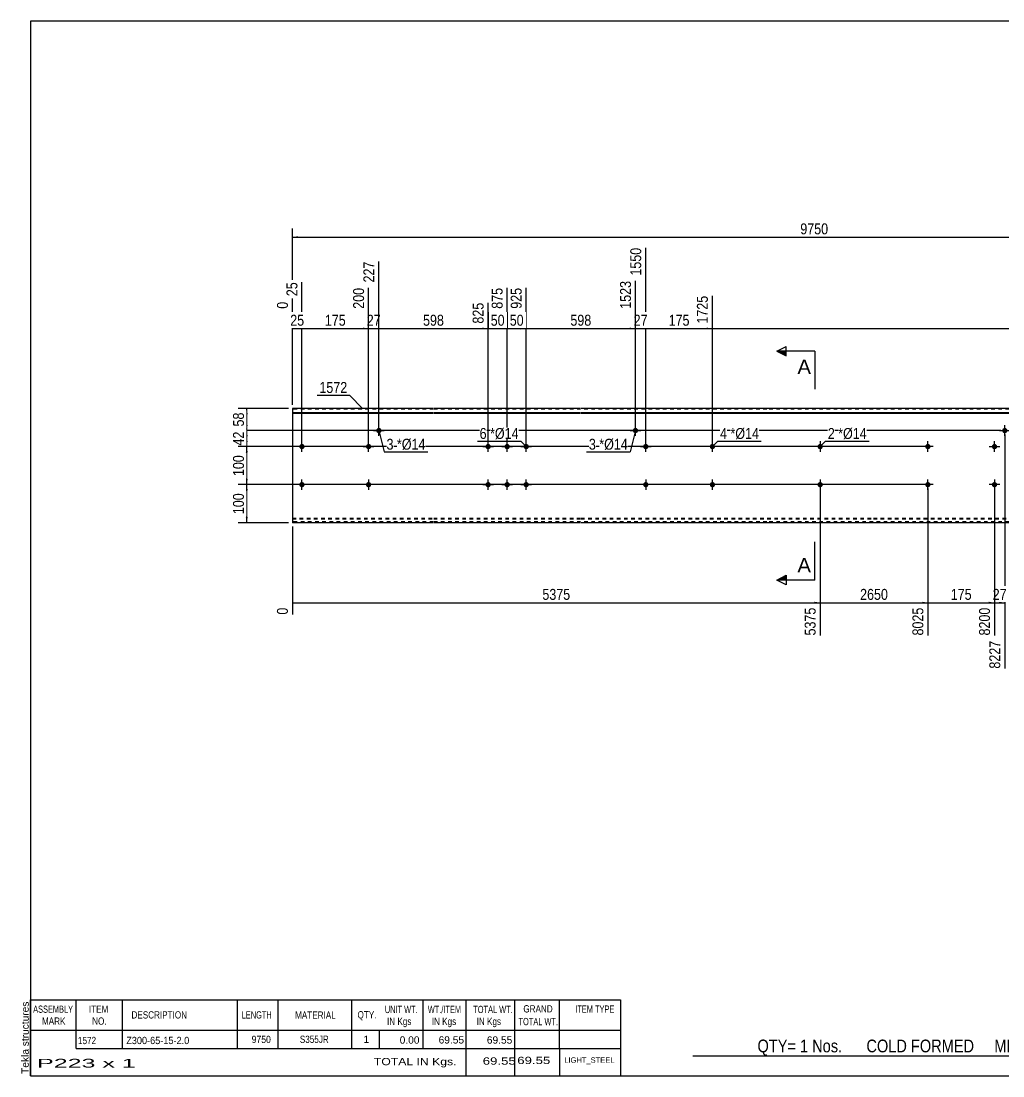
# Model space of a CAD drawing. Header units: millimetres. Extents: x -71 to 331, y -160 to 117.
# Drawn here: x -71.3 to 186.6, y -160.3 to 116.8 of the extents above; entities that cross this region are included whole.
import ezdxf

# ---------------------------------------------------------------- set-up
doc = ezdxf.new("R2010")
doc.units = ezdxf.units.MM
doc.linetypes.add('DXK_LINE_DOT1', pattern=[1.8814, 0.9407, -0.9407])
doc.styles.add('Arial', font='ARIAL.TTF', dxfattribs={"height": 0.2})
doc.styles.add('Arial Narrow', font='ARIALN.TTF', dxfattribs={"height": 0.2})

# ---------------------------------------------------------------- blocks, each defined once
blk = doc.blocks.new('Unknown-629084921-1988')
at = {"color": 5, "linetype": 'Continuous'}
for p, q in [((331.25, 116.75), (-68.75, 116.75)), ((-68.75, 116.75), (-68.75, -160.25)), ((331.25, -160.25), (331.25, 116.75)), ((-68.75, -160.25), (331.25, -160.25))]:
    blk.add_line(p, q, dxfattribs=at)
at = {"color": 174, "linetype": 'Continuous', "style": 'Arial'}
blk.add_text('Tekla structures', height=1.9102, rotation=90, dxfattribs=at).set_placement((-69.25, -159.75))
blk = doc.blocks.new('Bolt-629084921-1223 - 1203')
at = {"linetype": 'Continuous'}
blk.add_hatch(color=3, dxfattribs=at).paths.add_polyline_path([(19.3, 5, -1), (20.7, 5, -1)])
at = {"color": 3, "linetype": 'Continuous'}
for p, q in [((20, 3.6), (20, 6.4)), ((18.6, 5), (21.4, 5))]:
    blk.add_line(p, q, dxfattribs=at)
blk = doc.blocks.new('Part-629084921-1218 - 1203')
at = {"color": 2, "linetype": 'Continuous'}
for p, q in [((0, 15), (0, -15)), ((37, 15), (0, 15)), ((0, 13.94), (37, 13.94)), ((75.69, 15), (37.1, 15)), ((37.1, 13.94), (75.69, 13.94)), ((124.59, 15), (75.79, 15)), ((75.79, 13.94), (124.59, 13.94)), ((152.49, 15), (124.69, 15)), ((124.69, 13.94), (152.49, 13.94)), ((201.38, 15), (152.59, 15)), ((152.59, 13.94), (201.38, 13.94)), ((240.07, 15), (201.48, 15)), ((201.48, 13.94), (240.07, 13.94)), ((274.07, 15), (240.17, 15)), ((240.17, 13.94), (274.07, 13.94)), ((274.07, 13.94), (274.07, 15)), ((274.07, -15), (274.07, 13.94)), ((0, 13.8), (37, 13.8)), ((37.1, 13.8), (75.69, 13.8)), ((75.79, 13.8), (124.59, 13.8)), ((124.69, 13.8), (152.49, 13.8)), ((152.59, 13.8), (201.38, 13.8)), ((201.48, 13.8), (240.07, 13.8)), ((240.17, 13.8), (274.07, 13.8)), ((37, -15), (0, -15)), ((75.69, -15), (37.1, -15)), ((124.59, -15), (75.79, -15)), ((152.49, -15), (124.69, -15)), ((201.38, -15), (152.59, -15)), ((240.07, -15), (201.48, -15)), ((274.07, -15), (240.17, -15))]:
    blk.add_line(p, q, dxfattribs=at)
at = {"color": 7, "linetype": 'DXK_LINE_DOT1'}
for p, q in [((37, 14.8), (0, 14.8)), ((75.69, 14.8), (37.1, 14.8)), ((124.59, 14.8), (75.79, 14.8)), ((152.49, 14.8), (124.69, 14.8)), ((201.38, 14.8), (152.59, 14.8)), ((240.07, 14.8), (201.48, 14.8)), ((274.07, 14.8), (240.17, 14.8)), ((0, -13.8), (37, -13.8)), ((37.1, -13.8), (75.69, -13.8)), ((75.79, -13.8), (124.59, -13.8)), ((124.69, -13.8), (152.49, -13.8)), ((152.59, -13.8), (201.38, -13.8)), ((201.48, -13.8), (240.07, -13.8)), ((240.17, -13.8), (274.07, -13.8)), ((0, -13.94), (37, -13.94)), ((37, -14.8), (0, -14.8)), ((37.1, -13.94), (75.69, -13.94)), ((75.69, -14.8), (37.1, -14.8)), ((75.79, -13.94), (124.59, -13.94)), ((124.59, -14.8), (75.79, -14.8)), ((124.69, -13.94), (152.49, -13.94)), ((152.49, -14.8), (124.69, -14.8)), ((152.59, -13.94), (201.38, -13.94)), ((201.38, -14.8), (152.59, -14.8)), ((201.48, -13.94), (240.07, -13.94)), ((240.07, -14.8), (201.48, -14.8)), ((240.17, -13.94), (274.07, -13.94)), ((274.07, -14.8), (240.17, -14.8))]:
    blk.add_line(p, q, dxfattribs=at)
blk = doc.blocks.new('Bolt-629084921-1219 - 1203')
at = {"linetype": 'Continuous'}
for points in [[(50.69, 5, -1), (52.09, 5, -1)], [(55.69, 5, -1), (57.09, 5, -1)], [(60.69, 5, -1), (62.09, 5, -1)], [(50.69, -5, -1), (52.09, -5, -1)], [(55.69, -5, -1), (57.09, -5, -1)], [(60.69, -5, -1), (62.09, -5, -1)]]:
    blk.add_hatch(color=3, dxfattribs=at).paths.add_polyline_path(points)
at = {"color": 3, "linetype": 'Continuous'}
for p, q in [((51.39, 3.6), (51.39, 6.4)), ((56.39, 3.6), (56.39, 6.4)), ((61.39, 3.6), (61.39, 6.4)), ((49.99, 5), (52.79, 5)), ((54.99, 5), (57.79, 5)), ((59.99, 5), (62.79, 5)), ((49.99, -5), (52.79, -5)), ((51.39, -6.4), (51.39, -3.6)), ((54.99, -5), (57.79, -5)), ((56.39, -6.4), (56.39, -3.6)), ((59.99, -5), (62.79, -5)), ((61.39, -6.4), (61.39, -3.6))]:
    blk.add_line(p, q, dxfattribs=at)
blk = doc.blocks.new('Bolt-629084921-1220 - 1203')
at = {"linetype": 'Continuous'}
blk.add_hatch(color=3, dxfattribs=at).paths.add_polyline_path([(22, 9.21, -1), (23.4, 9.21, -1)])
at = {"color": 3, "linetype": 'Continuous'}
for p, q in [((21.3, 9.21), (24.1, 9.21)), ((22.7, 7.81), (22.7, 10.61))]:
    blk.add_line(p, q, dxfattribs=at)
blk = doc.blocks.new('Bolt-629084921-1221 - 1203')
at = {"linetype": 'Continuous'}
blk.add_hatch(color=3, dxfattribs=at).paths.add_polyline_path([(89.39, 9.21, -1), (90.79, 9.21, -1)])
at = {"color": 3, "linetype": 'Continuous'}
for p, q in [((88.69, 9.21), (91.49, 9.21)), ((90.09, 7.81), (90.09, 10.61))]:
    blk.add_line(p, q, dxfattribs=at)
blk = doc.blocks.new('Bolt-629084921-1222 - 1203')
at = {"linetype": 'Continuous'}
blk.add_hatch(color=3, dxfattribs=at).paths.add_polyline_path([(20.7, -5, -1), (19.3, -5, -1)])
at = {"color": 3, "linetype": 'Continuous'}
for p, q in [((21.4, -5), (18.6, -5)), ((20, -3.6), (20, -6.4))]:
    blk.add_line(p, q, dxfattribs=at)
blk = doc.blocks.new('Bolt-629084921-1225 - 1203')
at = {"linetype": 'Continuous'}
blk.add_hatch(color=3, dxfattribs=at).paths.add_polyline_path([(186.38, 9.21, -1), (187.78, 9.21, -1)])
at = {"color": 3, "linetype": 'Continuous'}
for p, q in [((185.68, 9.21), (188.48, 9.21)), ((187.08, 7.81), (187.08, 10.61))]:
    blk.add_line(p, q, dxfattribs=at)
blk = doc.blocks.new('Bolt-629084921-1226 - 1203')
at = {"linetype": 'Continuous'}
blk.add_hatch(color=3, dxfattribs=at).paths.add_polyline_path([(185.08, -5, -1), (183.68, -5, -1)])
at = {"color": 3, "linetype": 'Continuous'}
for p, q in [((185.78, -5), (182.98, -5)), ((184.38, -3.6), (184.38, -6.4))]:
    blk.add_line(p, q, dxfattribs=at)
blk = doc.blocks.new('Bolt-629084921-1227 - 1203')
at = {"linetype": 'Continuous'}
blk.add_hatch(color=3, dxfattribs=at).paths.add_polyline_path([(183.68, 5, -1), (185.08, 5, -1)])
at = {"color": 3, "linetype": 'Continuous'}
for p, q in [((184.38, 3.6), (184.38, 6.4)), ((182.98, 5), (185.78, 5))]:
    blk.add_line(p, q, dxfattribs=at)
blk = doc.blocks.new('Bolt-629084921-1229 - 1203')
at = {"linetype": 'Continuous'}
for points in [[(166.18, 5, -1), (167.58, 5, -1)], [(270.87, 5, -1), (272.27, 5, -1)]]:
    blk.add_hatch(color=3, dxfattribs=at).paths.add_polyline_path(points)
at = {"color": 3, "linetype": 'Continuous'}
for p, q in [((166.88, 3.6), (166.88, 6.4)), ((271.57, 3.6), (271.57, 6.4)), ((168.28, 5), (165.48, 5)), ((272.97, 5), (270.17, 5))]:
    blk.add_line(p, q, dxfattribs=at)
blk = doc.blocks.new('Bolt-629084921-1230 - 1203')
at = {"linetype": 'Continuous'}
for points in [[(166.18, -5, -1), (167.58, -5, -1)], [(270.87, -5, -1), (272.27, -5, -1)]]:
    blk.add_hatch(color=3, dxfattribs=at).paths.add_polyline_path(points)
at = {"color": 3, "linetype": 'Continuous'}
for p, q in [((168.28, -5), (165.48, -5)), ((166.88, -6.4), (166.88, -3.6)), ((272.97, -5), (270.17, -5)), ((271.57, -6.4), (271.57, -3.6))]:
    blk.add_line(p, q, dxfattribs=at)
blk = doc.blocks.new('Bolt-629084921-1231 - 1203')
at = {"linetype": 'Continuous'}
blk.add_hatch(color=3, dxfattribs=at).paths.add_polyline_path([(92.09, 5, -1), (93.49, 5, -1)])
at = {"color": 3, "linetype": 'Continuous'}
for p, q in [((92.79, 3.6), (92.79, 6.4)), ((91.39, 5), (94.19, 5))]:
    blk.add_line(p, q, dxfattribs=at)
blk = doc.blocks.new('Bolt-629084921-1232 - 1203')
at = {"linetype": 'Continuous'}
blk.add_hatch(color=3, dxfattribs=at).paths.add_polyline_path([(93.49, -5, -1), (92.09, -5, -1)])
at = {"color": 3, "linetype": 'Continuous'}
for p, q in [((94.19, -5), (91.39, -5)), ((92.79, -3.6), (92.79, -6.4))]:
    blk.add_line(p, q, dxfattribs=at)
blk = doc.blocks.new('Bolt-629084921-1233 - 1203')
at = {"linetype": 'Continuous'}
for points in [[(1.8, 5, -1), (3.2, 5, -1)], [(109.59, 5, -1), (110.99, 5, -1)]]:
    blk.add_hatch(color=3, dxfattribs=at).paths.add_polyline_path(points)
at = {"color": 3, "linetype": 'Continuous'}
for p, q in [((2.5, 3.6), (2.5, 6.4)), ((110.29, 3.6), (110.29, 6.4)), ((3.9, 5), (1.1, 5)), ((111.69, 5), (108.89, 5))]:
    blk.add_line(p, q, dxfattribs=at)
blk = doc.blocks.new('Bolt-629084921-1234 - 1203')
at = {"linetype": 'Continuous'}
for points in [[(1.8, -5, -1), (3.2, -5, -1)], [(109.59, -5, -1), (110.99, -5, -1)]]:
    blk.add_hatch(color=3, dxfattribs=at).paths.add_polyline_path(points)
at = {"color": 3, "linetype": 'Continuous'}
for p, q in [((3.9, -5), (1.1, -5)), ((2.5, -6.4), (2.5, -3.6)), ((111.69, -5), (108.89, -5)), ((110.29, -6.4), (110.29, -3.6))]:
    blk.add_line(p, q, dxfattribs=at)
blk = doc.blocks.new('Bolt-629084921-1235 - 1203')
at = {"linetype": 'Continuous'}
for points in [[(139.29, 5, -1), (137.89, 5, -1)], [(139.29, -5, -1), (137.89, -5, -1)]]:
    blk.add_hatch(color=3, dxfattribs=at).paths.add_polyline_path(points)
at = {"color": 3, "linetype": 'Continuous'}
for p, q in [((138.59, 6.4), (138.59, 3.6)), ((139.99, 5), (137.19, 5)), ((139.99, -5), (137.19, -5)), ((138.59, -3.6), (138.59, -6.4))]:
    blk.add_line(p, q, dxfattribs=at)
blk = doc.blocks.new('StraightDimension-629084921-1328 - 1203')
at = {"linetype": 'Continuous'}
blk.add_hatch(color=7, dxfattribs=at).paths.add_polyline_path([(21.2, 36.25), (22.7, 36), (21.2, 35.75)])
at = {"color": 7, "linetype": 'Continuous'}
for p, q in [((22.7, 10.21), (22.7, 53.58)), ((20, 6), (20, 46.68)), ((20, 36), (22.7, 36))]:
    blk.add_line(p, q, dxfattribs=at)
at = {"color": 0, "linetype": 'Continuous'}
blk.add_wipeout([(22.1, 54.18), (17.9, 54.18), (17.9, 47.5), (22.1, 47.5)], dxfattribs=at)
at = {"color": 0}
blk.add_wipeout([(23.78, 36.15), (23.78, 40.35), (18.92, 40.35), (18.92, 36.15)], dxfattribs=at)
at = {"color": 3, "linetype": 'Continuous', "style": 'Arial Narrow'}
blk.add_text('227', height=2.863, rotation=90.0002, dxfattribs=at).set_placement((21.5, 48.1))
at = {"color": 3, "style": 'Arial Narrow'}
blk.add_text('27', height=2.863, dxfattribs=at).set_placement((19.52, 36.75))
blk = doc.blocks.new('StraightDimension-629084921-1283 - 1203')
at = {"linetype": 'Continuous'}
blk.add_hatch(color=7, dxfattribs=at).paths.add_polyline_path([(137.09, -35.75), (138.59, -36), (137.09, -36.25)])
at = {"color": 7, "linetype": 'Continuous'}
for p, q in [((138.59, -6), (138.59, -44.61)), ((0, -16), (0, -39.13)), ((0, -36), (138.59, -36))]:
    blk.add_line(p, q, dxfattribs=at)
at = {"color": 0}
blk.add_wipeout([(73.55, -35.85), (73.55, -31.65), (65.04, -31.65), (65.04, -35.85)], dxfattribs=at)
at = {"color": 0, "linetype": 'Continuous'}
for points in [[(-0.6, -36.7), (-4.8, -36.7), (-4.8, -39.73), (-0.6, -39.73)], [(137.99, -36.7), (133.79, -36.7), (133.79, -45.21), (137.99, -45.21)]]:
    blk.add_wipeout(points, dxfattribs=at)
at = {"color": 3, "style": 'Arial Narrow'}
blk.add_text('5375', height=2.863, dxfattribs=at).set_placement((65.64, -35.25))
at = {"color": 3, "linetype": 'Continuous', "style": 'Arial Narrow'}
for s, height, p in [('0', 2.86, (-1.2, -39.13)), ('5375', 2.863, (137.39, -44.61))]:
    blk.add_text(s, height=height, rotation=90.0002, dxfattribs=at).set_placement(p)
blk = doc.blocks.new('StraightDimension-629084921-1282 - 1203')
at = {"linetype": 'Continuous'}
blk.add_hatch(color=7, dxfattribs=at).paths.add_polyline_path([(165.38, -35.75), (166.88, -36), (165.38, -36.25)])
at = {"color": 7, "linetype": 'Continuous'}
for p, q in [((138.59, -6), (138.59, -44.61)), ((166.88, -6), (166.88, -44.61)), ((138.59, -36), (166.88, -36))]:
    blk.add_line(p, q, dxfattribs=at)
at = {"color": 0}
blk.add_wipeout([(156.99, -35.85), (156.99, -31.65), (148.48, -31.65), (148.48, -35.85)], dxfattribs=at)
at = {"color": 0, "linetype": 'Continuous'}
blk.add_wipeout([(166.28, -36.7), (162.08, -36.7), (162.08, -45.21), (166.28, -45.21)], dxfattribs=at)
at = {"color": 3, "style": 'Arial Narrow'}
blk.add_text('2650', height=2.863, dxfattribs=at).set_placement((149.08, -35.25))
at = {"color": 3, "linetype": 'Continuous', "style": 'Arial Narrow'}
blk.add_text('8025', height=2.863, rotation=90.0002, dxfattribs=at).set_placement((165.68, -44.61))
blk = doc.blocks.new('StraightDimension-629084921-1280 - 1203')
at = {"linetype": 'Continuous'}
blk.add_hatch(color=7, dxfattribs=at).paths.add_polyline_path([(185.58, -35.75), (187.08, -36), (185.58, -36.25)])
at = {"color": 7, "linetype": 'Continuous'}
for p, q in [((187.08, 8.21), (187.08, -53.31)), ((184.38, -6), (184.38, -44.61)), ((184.38, -36), (187.08, -36))]:
    blk.add_line(p, q, dxfattribs=at)
at = {"color": 0}
blk.add_wipeout([(188.16, -35.85), (188.16, -31.65), (183.3, -31.65), (183.3, -35.85)], dxfattribs=at)
at = {"color": 0, "linetype": 'Continuous'}
blk.add_wipeout([(186.48, -45.4), (182.28, -45.4), (182.28, -53.91), (186.48, -53.91)], dxfattribs=at)
at = {"color": 3, "style": 'Arial Narrow'}
blk.add_text('27', height=2.863, dxfattribs=at).set_placement((183.9, -35.25))
at = {"color": 3, "linetype": 'Continuous', "style": 'Arial Narrow'}
blk.add_text('8227', height=2.863, rotation=90.0002, dxfattribs=at).set_placement((185.88, -53.31))
blk = doc.blocks.new('StraightDimension-629084921-1369 - 1203')
at = {"linetype": 'Continuous'}
for points in [[(-12.25, 13.5), (-12, 15), (-11.75, 13.5)], [(-11.75, 10.71), (-12, 9.21), (-12.25, 10.71)]]:
    blk.add_hatch(color=7, dxfattribs=at).paths.add_polyline_path(points)
at = {"color": 7, "linetype": 'Continuous'}
for p, q in [((-1, 15), (-14.25, 15)), ((-12, 9.21), (-12, 15)), ((186.08, 9.21), (-14.25, 9.21))]:
    blk.add_line(p, q, dxfattribs=at)
at = {"color": 0}
blk.add_wipeout([(-12.15, 14.53), (-16.35, 14.53), (-16.35, 9.68), (-12.15, 9.68)], dxfattribs=at)
at = {"color": 3, "style": 'Arial Narrow'}
blk.add_text('58', height=2.863, rotation=90.0002, dxfattribs=at).set_placement((-12.75, 10.28))
blk = doc.blocks.new('StraightDimension-629084921-1321 - 1203')
at = {"linetype": 'Continuous'}
blk.add_hatch(color=7, dxfattribs=at).paths.add_polyline_path([(272.57, 36.25), (274.07, 36), (272.57, 35.75)])
at = {"color": 7, "linetype": 'Continuous'}
for p, q in [((110.29, 6), (110.29, 44.61)), ((274.07, 16), (274.07, 44.61)), ((110.29, 36), (274.07, 36))]:
    blk.add_line(p, q, dxfattribs=at)
at = {"color": 0, "linetype": 'Continuous'}
blk.add_wipeout([(273.47, 45.21), (269.27, 45.21), (269.27, 36.7), (273.47, 36.7)], dxfattribs=at)
at = {"color": 0}
blk.add_wipeout([(196.44, 36.15), (196.44, 40.35), (187.92, 40.35), (187.92, 36.15)], dxfattribs=at)
at = {"color": 3, "linetype": 'Continuous', "style": 'Arial Narrow'}
blk.add_text('9750', height=2.863, rotation=90.0002, dxfattribs=at).set_placement((272.87, 37.3))
at = {"color": 3, "style": 'Arial Narrow'}
blk.add_text('8025', height=2.863, dxfattribs=at).set_placement((188.52, 36.75))
blk = doc.blocks.new('StraightDimension-629084921-1281 - 1203')
at = {"linetype": 'Continuous'}
blk.add_hatch(color=7, dxfattribs=at).paths.add_polyline_path([(182.88, -35.75), (184.38, -36), (182.88, -36.25)])
at = {"color": 7, "linetype": 'Continuous'}
for p, q in [((166.88, -6), (166.88, -44.61)), ((184.38, -6), (184.38, -44.61)), ((166.88, -36), (184.38, -36))]:
    blk.add_line(p, q, dxfattribs=at)
at = {"color": 0}
blk.add_wipeout([(178.97, -35.85), (178.97, -31.65), (172.29, -31.65), (172.29, -35.85)], dxfattribs=at)
at = {"color": 3, "style": 'Arial Narrow'}
blk.add_text('175', height=2.863, dxfattribs=at).set_placement((172.89, -35.25))
at = {"color": 0, "linetype": 'Continuous'}
blk.add_wipeout([(183.78, -36.7), (179.58, -36.7), (179.58, -45.21), (183.78, -45.21)], dxfattribs=at)
at = {"color": 3, "linetype": 'Continuous', "style": 'Arial Narrow'}
blk.add_text('8200', height=2.863, rotation=90.0002, dxfattribs=at).set_placement((183.18, -44.61))
blk = doc.blocks.new('StraightDimension-629084921-1403 - 1203')
at = {"linetype": 'Continuous'}
for points in [[(1.5, 59.75), (0, 60), (1.5, 60.25)], [(272.57, 60.25), (274.07, 60), (272.57, 59.75)]]:
    blk.add_hatch(color=7, dxfattribs=at).paths.add_polyline_path(points)
at = {"color": 7, "linetype": 'Continuous'}
for p, q in [((0, 16), (0, 62.25)), ((274.07, 16), (274.07, 62.25)), ((0, 60), (274.07, 60))]:
    blk.add_line(p, q, dxfattribs=at)
at = {"color": 0}
blk.add_wipeout([(141.29, 60.15), (141.29, 64.35), (132.78, 64.35), (132.78, 60.15)], dxfattribs=at)
at = {"color": 3, "style": 'Arial Narrow'}
blk.add_text('9750', height=2.863, dxfattribs=at).set_placement((133.38, 60.75))
blk = doc.blocks.new('StraightDimension-629084921-1322 - 1203')
at = {"linetype": 'Continuous'}
blk.add_hatch(color=7, dxfattribs=at).paths.add_polyline_path([(108.79, 36.25), (110.29, 36), (108.79, 35.75)])
at = {"color": 7, "linetype": 'Continuous'}
for p, q in [((92.79, 6), (92.79, 57.21)), ((110.29, 6), (110.29, 44.61)), ((92.79, 36), (110.29, 36))]:
    blk.add_line(p, q, dxfattribs=at)
at = {"color": 0}
blk.add_wipeout([(104.88, 36.15), (104.88, 40.35), (98.2, 40.35), (98.2, 36.15)], dxfattribs=at)
at = {"color": 0, "linetype": 'Continuous'}
blk.add_wipeout([(109.69, 45.21), (105.49, 45.21), (105.49, 36.7), (109.69, 36.7)], dxfattribs=at)
at = {"color": 3, "linetype": 'Continuous', "style": 'Arial Narrow'}
blk.add_text('1725', height=2.863, rotation=90.0002, dxfattribs=at).set_placement((109.09, 37.3))
at = {"color": 3, "style": 'Arial Narrow'}
blk.add_text('175', height=2.863, dxfattribs=at).set_placement((98.8, 36.75))
blk = doc.blocks.new('StraightDimension-629084921-1323 - 1203')
at = {"linetype": 'Continuous'}
blk.add_hatch(color=7, dxfattribs=at).paths.add_polyline_path([(91.29, 36.25), (92.79, 36), (91.29, 35.75)])
at = {"color": 7, "linetype": 'Continuous'}
for p, q in [((92.79, 6), (92.79, 57.21)), ((90.09, 10.21), (90.09, 48.51)), ((90.09, 36), (92.79, 36))]:
    blk.add_line(p, q, dxfattribs=at)
at = {"color": 0, "linetype": 'Continuous'}
blk.add_wipeout([(92.19, 57.81), (87.99, 57.81), (87.99, 49.3), (92.19, 49.3)], dxfattribs=at)
at = {"color": 0}
blk.add_wipeout([(93.87, 36.15), (93.87, 40.35), (89.01, 40.35), (89.01, 36.15)], dxfattribs=at)
at = {"color": 3, "linetype": 'Continuous', "style": 'Arial Narrow'}
blk.add_text('1550', height=2.863, rotation=90.0002, dxfattribs=at).set_placement((91.59, 49.9))
at = {"color": 3, "style": 'Arial Narrow'}
blk.add_text('27', height=2.863, dxfattribs=at).set_placement((89.61, 36.75))
blk = doc.blocks.new('StraightDimension-629084921-1324 - 1203')
at = {"linetype": 'Continuous'}
blk.add_hatch(color=7, dxfattribs=at).paths.add_polyline_path([(88.59, 36.25), (90.09, 36), (88.59, 35.75)])
at = {"color": 7, "linetype": 'Continuous'}
for p, q in [((90.09, 10.21), (90.09, 48.51)), ((61.39, 6), (61.39, 46.68)), ((61.39, 36), (90.09, 36))]:
    blk.add_line(p, q, dxfattribs=at)
at = {"color": 0, "linetype": 'Continuous'}
blk.add_wipeout([(89.49, 49.11), (85.29, 49.11), (85.29, 40.6), (89.49, 40.6)], dxfattribs=at)
at = {"color": 0}
blk.add_wipeout([(79.08, 36.15), (79.08, 40.35), (72.4, 40.35), (72.4, 36.15)], dxfattribs=at)
at = {"color": 3, "linetype": 'Continuous', "style": 'Arial Narrow'}
blk.add_text('1523', height=2.863, rotation=90.0002, dxfattribs=at).set_placement((88.89, 41.2))
at = {"color": 3, "style": 'Arial Narrow'}
blk.add_text('598', height=2.863, dxfattribs=at).set_placement((73, 36.75))
blk = doc.blocks.new('StraightDimension-629084921-1325 - 1203')
at = {"linetype": 'Continuous'}
blk.add_hatch(color=7, dxfattribs=at).paths.add_polyline_path([(59.89, 36.25), (61.39, 36), (59.89, 35.75)])
at = {"color": 7, "linetype": 'Continuous'}
for p, q in [((56.39, 6), (56.39, 46.68)), ((61.39, 6), (61.39, 46.68)), ((56.39, 36), (61.39, 36))]:
    blk.add_line(p, q, dxfattribs=at)
at = {"color": 0}
blk.add_wipeout([(61.32, 36.15), (61.32, 40.35), (56.47, 40.35), (56.47, 36.15)], dxfattribs=at)
at = {"color": 0, "linetype": 'Continuous'}
blk.add_wipeout([(60.79, 47.28), (56.59, 47.28), (56.59, 40.6), (60.79, 40.6)], dxfattribs=at)
at = {"color": 3, "linetype": 'Continuous', "style": 'Arial Narrow'}
blk.add_text('925', height=2.863, rotation=90.0002, dxfattribs=at).set_placement((60.19, 41.2))
at = {"color": 3, "style": 'Arial Narrow'}
blk.add_text('50', height=2.863, dxfattribs=at).set_placement((57.07, 36.75))
blk = doc.blocks.new('StraightDimension-629084921-1326 - 1203')
at = {"linetype": 'Continuous'}
blk.add_hatch(color=7, dxfattribs=at).paths.add_polyline_path([(54.89, 36.25), (56.39, 36), (54.89, 35.75)])
at = {"color": 7, "linetype": 'Continuous'}
for p, q in [((56.39, 6), (56.39, 46.68)), ((51.39, 6), (51.39, 42.78)), ((51.39, 36), (56.39, 36))]:
    blk.add_line(p, q, dxfattribs=at)
at = {"color": 0}
blk.add_wipeout([(56.32, 36.15), (56.32, 40.35), (51.47, 40.35), (51.47, 36.15)], dxfattribs=at)
at = {"color": 0, "linetype": 'Continuous'}
blk.add_wipeout([(55.79, 47.28), (51.59, 47.28), (51.59, 40.6), (55.79, 40.6)], dxfattribs=at)
at = {"color": 3, "linetype": 'Continuous', "style": 'Arial Narrow'}
blk.add_text('875', height=2.863, rotation=90.0002, dxfattribs=at).set_placement((55.19, 41.2))
at = {"color": 3, "style": 'Arial Narrow'}
blk.add_text('50', height=2.863, dxfattribs=at).set_placement((52.07, 36.75))
blk = doc.blocks.new('StraightDimension-629084921-1327 - 1203')
at = {"linetype": 'Continuous'}
blk.add_hatch(color=7, dxfattribs=at).paths.add_polyline_path([(49.89, 36.25), (51.39, 36), (49.89, 35.75)])
at = {"color": 7, "linetype": 'Continuous'}
for p, q in [((22.7, 10.21), (22.7, 53.58)), ((51.39, 6), (51.39, 42.78)), ((22.7, 36), (51.39, 36))]:
    blk.add_line(p, q, dxfattribs=at)
at = {"color": 0, "linetype": 'Continuous'}
blk.add_wipeout([(50.79, 43.38), (46.59, 43.38), (46.59, 36.7), (50.79, 36.7)], dxfattribs=at)
at = {"color": 0}
blk.add_wipeout([(40.39, 36.15), (40.39, 40.35), (33.7, 40.35), (33.7, 36.15)], dxfattribs=at)
at = {"color": 3, "linetype": 'Continuous', "style": 'Arial Narrow'}
blk.add_text('825', height=2.863, rotation=90.0002, dxfattribs=at).set_placement((50.19, 37.3))
at = {"color": 3, "style": 'Arial Narrow'}
blk.add_text('598', height=2.863, dxfattribs=at).set_placement((34.3, 36.75))
blk = doc.blocks.new('StraightDimension-629084921-1329 - 1203')
at = {"linetype": 'Continuous'}
blk.add_hatch(color=7, dxfattribs=at).paths.add_polyline_path([(18.5, 36.25), (20, 36), (18.5, 35.75)])
at = {"color": 7, "linetype": 'Continuous'}
for p, q in [((2.5, 6), (2.5, 48.16)), ((20, 6), (20, 46.68)), ((2.5, 36), (20, 36))]:
    blk.add_line(p, q, dxfattribs=at)
at = {"color": 0}
blk.add_wipeout([(14.59, 36.15), (14.59, 40.35), (7.91, 40.35), (7.91, 36.15)], dxfattribs=at)
at = {"color": 0, "linetype": 'Continuous'}
blk.add_wipeout([(19.4, 47.28), (15.2, 47.28), (15.2, 40.6), (19.4, 40.6)], dxfattribs=at)
at = {"color": 3, "linetype": 'Continuous', "style": 'Arial Narrow'}
blk.add_text('200', height=2.863, rotation=90.0002, dxfattribs=at).set_placement((18.8, 41.2))
at = {"color": 3, "style": 'Arial Narrow'}
blk.add_text('175', height=2.863, dxfattribs=at).set_placement((8.51, 36.75))
blk = doc.blocks.new('StraightDimension-629084921-1330 - 1203')
at = {"linetype": 'Continuous'}
blk.add_hatch(color=7, dxfattribs=at).paths.add_polyline_path([(1, 36.25), (2.5, 36), (1, 35.75)])
at = {"color": 7, "linetype": 'Continuous'}
for p, q in [((2.5, 6), (2.5, 48.16)), ((0, 16), (0, 43.03)), ((0, 36), (2.5, 36))]:
    blk.add_line(p, q, dxfattribs=at)
at = {"color": 0, "linetype": 'Continuous'}
blk.add_wipeout([(1.9, 48.76), (-2.3, 48.76), (-2.3, 43.9), (1.9, 43.9)], dxfattribs=at)
at = {"color": 0}
blk.add_wipeout([(3.68, 36.15), (3.68, 40.35), (-1.18, 40.35), (-1.18, 36.15)], dxfattribs=at)
at = {"color": 0, "linetype": 'Continuous'}
blk.add_wipeout([(-0.6, 43.63), (-4.8, 43.63), (-4.8, 40.6), (-0.6, 40.6)], dxfattribs=at)
at = {"color": 3, "linetype": 'Continuous', "style": 'Arial Narrow'}
for s, height, p in [('25', 2.863, (1.3, 44.5)), ('0', 2.86, (-1.2, 41.2))]:
    blk.add_text(s, height=height, rotation=90.0002, dxfattribs=at).set_placement(p)
at = {"color": 3, "style": 'Arial Narrow'}
blk.add_text('25', height=2.863, dxfattribs=at).set_placement((-0.58, 36.75))
blk = doc.blocks.new('StraightDimension-629084921-1370 - 1203')
at = {"linetype": 'Continuous'}
for points in [[(-12.25, 7.71), (-12, 9.21), (-11.75, 7.71)], [(-11.75, 6.5), (-12, 5), (-12.25, 6.5)]]:
    blk.add_hatch(color=7, dxfattribs=at).paths.add_polyline_path(points)
at = {"color": 7, "linetype": 'Continuous'}
for p, q in [((186.08, 9.21), (-14.25, 9.21)), ((-12, 5), (-12, 9.21)), ((165.88, 5), (-14.25, 5))]:
    blk.add_line(p, q, dxfattribs=at)
at = {"color": 0}
blk.add_wipeout([(-12.15, 9.53), (-16.35, 9.53), (-16.35, 4.68), (-12.15, 4.68)], dxfattribs=at)
at = {"color": 3, "style": 'Arial Narrow'}
blk.add_text('42', height=2.863, rotation=90.0002, dxfattribs=at).set_placement((-12.75, 5.28))
blk = doc.blocks.new('StraightDimension-629084921-1371 - 1203')
at = {"linetype": 'Continuous'}
for points in [[(-12.25, 3.5), (-12, 5), (-11.75, 3.5)], [(-11.75, -3.5), (-12, -5), (-12.25, -3.5)]]:
    blk.add_hatch(color=7, dxfattribs=at).paths.add_polyline_path(points)
at = {"color": 7, "linetype": 'Continuous'}
for p, q in [((165.88, 5), (-14.25, 5)), ((-12, -5), (-12, 5)), ((165.88, -5), (-14.25, -5))]:
    blk.add_line(p, q, dxfattribs=at)
at = {"color": 0}
blk.add_wipeout([(-12.15, 3.34), (-16.35, 3.34), (-16.35, -3.34), (-12.15, -3.34)], dxfattribs=at)
at = {"color": 3, "style": 'Arial Narrow'}
blk.add_text('100', height=2.863, rotation=90.0002, dxfattribs=at).set_placement((-12.75, -2.74))
blk = doc.blocks.new('StraightDimension-629084921-1372 - 1203')
at = {"linetype": 'Continuous'}
for points in [[(-12.25, -6.5), (-12, -5), (-11.75, -6.5)], [(-11.75, -13.5), (-12, -15), (-12.25, -13.5)]]:
    blk.add_hatch(color=7, dxfattribs=at).paths.add_polyline_path(points)
at = {"color": 7, "linetype": 'Continuous'}
for p, q in [((165.88, -5), (-14.25, -5)), ((-12, -15), (-12, -5)), ((-1, -15), (-14.25, -15))]:
    blk.add_line(p, q, dxfattribs=at)
at = {"color": 0}
blk.add_wipeout([(-12.15, -6.66), (-16.35, -6.66), (-16.35, -13.34), (-12.15, -13.34)], dxfattribs=at)
at = {"color": 3, "style": 'Arial Narrow'}
blk.add_text('100', height=2.863, rotation=90.0002, dxfattribs=at).set_placement((-12.75, -12.74))
blk = doc.blocks.new('CBS_BOM-629084921-2060')
at = {"color": 7, "linetype": 'Continuous'}
for p, q in [((-68.78, -148.28), (-68.78, -140.28)), ((-68.78, -140.28), (86.14, -140.28)), ((-56.78, -148.28), (-56.78, -140.28)), ((-44.59, -148.28), (-44.59, -140.28)), ((-14.43, -148.28), (-14.43, -140.28)), ((-3.75, -148.28), (-3.75, -140.28)), ((15.57, -148.28), (15.57, -140.28)), ((34.37, -148.28), (34.37, -140.28)), ((45.58, -148.28), (45.58, -140.28)), ((58.37, -148.28), (58.37, -140.28)), ((70.12, -148.28), (70.12, -140.28)), ((86.14, -140.29), (86.14, -148.27)), ((-68.78, -148.28), (86.14, -148.28)), ((-68.78, -153.08), (-68.78, -148.28)), ((-56.78, -153.08), (-56.78, -148.28)), ((-44.59, -153.08), (-44.59, -148.28)), ((-14.43, -153.08), (-14.43, -148.28)), ((-3.75, -153.08), (-3.75, -148.28)), ((15.57, -153.08), (15.57, -148.28)), ((22.83, -153.08), (22.83, -148.28)), ((34.37, -153.08), (34.37, -148.28)), ((45.58, -153.08), (45.58, -148.28)), ((58.37, -153.08), (58.37, -148.28)), ((70.14, -153.08), (70.14, -148.28)), ((86.14, -148.28), (86.14, -153.08)), ((-68.78, -160.28), (-68.78, -153.1)), ((-56.78, -153.08), (86.14, -153.08)), ((45.58, -160.28), (45.58, -153.1)), ((58.37, -160.28), (58.37, -153.1)), ((70.18, -160.28), (70.18, -153.1)), ((86.14, -153.08), (86.14, -160.28)), ((-68.78, -160.28), (86.14, -160.28))]:
    blk.add_line(p, q, dxfattribs=at)
at = {"color": 3, "linetype": 'Continuous', "style": 'Arial'}
for s, height, width, p in [('ASSEMBLY', 1.91, 0.7, (-68.1, -143.71)), ('ITEM', 1.91, 0.8, (-53.45, -143.71)), ('DESCRIPTION', 1.9102, 0.8, (-42.27, -145.21)), ('LENGTH', 1.91, 0.7, (-13.32, -145.21)), ('MATERIAL', 1.91, 0.8, (0.7, -145.26)), ('QTY.', 1.91, 0.8, (17.09, -145.18)), ('UNIT WT.', 1.91, 0.7, (24.26, -143.78)), ('WT./ITEM', 1.91, 0.7, (35.55, -143.78)), ('TOTAL WT.', 1.91, 0.7, (47.49, -143.78)), ('GRAND', 1.91, 0.8, (60.64, -143.62)), ('ITEM TYPE', 1.91, 0.7, (74.28, -143.7)), ('MARK', 1.91, 0.8, (-65.78, -146.84)), ('NO.', 1.91, 0.8, (-52.6, -146.84)), ('IN Kgs', 1.91, 0.8, (24.84, -146.92)), ('IN Kgs', 1.91, 0.8, (36.59, -146.92)), ('IN Kgs', 1.91, 0.8, (48.38, -146.92)), ('TOTAL WT.', 1.91, 0.7, (59.38, -146.96))]:
    blk.add_text(s, height=height, dxfattribs=dict(at, width=width)).set_placement(p)
at = {"color": 7, "linetype": 'Continuous', "style": 'Arial'}
for s, height, width, p in [('1572', 1.91, 0.8, (-56.32, -151.93)), ('Z300-65-15-2.0', 1.9102, 0.9, (-43.65, -151.93)), ('9750', 1.91, 0.85, (-10.71, -151.65)), ('S355JR', 1.91, 0.8, (1.94, -151.62))]:
    blk.add_text(s, height=height, dxfattribs=dict(at, width=width)).set_placement(p)
for s, p in [('1', (18.66, -151.62)), ('0.00', (28.17, -151.81)), ('69.55', (38.39, -151.78)), ('69.55', (51.06, -151.81))]:
    blk.add_text(s, height=1.91, dxfattribs=at).set_placement(p)
at = {"color": 6, "linetype": 'Continuous', "style": 'Arial'}
for s, height, width, p in [('P223 x 1', 2.292, 2.05, (-67.06, -158.09)), ('TOTAL IN Kgs.', 1.9102, 1.2, (21.38, -157.48)), ('69.55', 1.91, 1.3, (49.97, -157.33)), ('69.55', 1.91, 1.3, (59.04, -157.17))]:
    blk.add_text(s, height=height, dxfattribs=dict(at, width=width)).set_placement(p)
blk.add_text('LIGHT_STEEL', height=1.4135, dxfattribs=at).set_placement((71.39, -156.83))
blk = doc.blocks.new('CBS_CALLOFF-629084921-2061')
at = {"color": 7, "linetype": 'Continuous'}
blk.add_line((105.13, -154.98), (221.36, -155), dxfattribs=at)
at = {"color": 3, "linetype": 'Continuous', "style": 'Arial Narrow'}
blk.add_text('QTY= 1 Nos.      COLD FORMED     MKD : P223', height=3.3405, dxfattribs=at).set_placement((122.13, -154.09))
blk = doc.blocks.new('Mark-629084921-1406 - 1203')
at = {"color": 0}
blk.add_wipeout([(14.39, 19.09), (14.39, 22.09), (7.08, 22.09), (7.08, 19.09)], dxfattribs=at)
blk.add_wipeout([(14.39, 19.09), (14.39, 22.09), (7.08, 22.09), (7.08, 19.09)], dxfattribs=at)
at = {"color": 7, "linetype": 'Continuous'}
for p in [(6.48, 18.49), (18.52, 14.95)]:
    blk.add_line(p, (14.99, 18.49), dxfattribs=at)
at = {"color": 3, "style": 'Arial Narrow'}
blk.add_text('1572', height=2.863, dxfattribs=at).set_placement((7.08, 19.09))
blk = doc.blocks.new('MarkSet-629084921-1425 - 1203')
at = {"color": 0}
blk.add_wipeout([(79.68, 4.19), (79.68, 7.19), (77.85, 7.19), (77.85, 4.19)], dxfattribs=at)
blk.add_wipeout([(79.68, 4.19), (79.68, 7.19), (77.85, 7.19), (77.85, 4.19)], dxfattribs=at)
blk.add_wipeout([(81.86, 4.19), (81.86, 7.19), (80.58, 7.19), (80.58, 4.19)], dxfattribs=at)
blk.add_wipeout([(81.86, 4.19), (81.86, 7.19), (80.58, 7.19), (80.58, 4.19)], dxfattribs=at)
at = {"color": 3, "style": 'Arial Narrow'}
blk.add_text('3', height=2.86, dxfattribs=at).set_placement((77.85, 4.19))
at = {"color": 0}
blk.add_wipeout([(88.07, 4.19), (88.07, 7.19), (81.86, 7.19), (81.86, 4.19)], dxfattribs=at)
blk.add_wipeout([(88.07, 4.19), (88.07, 7.19), (81.86, 7.19), (81.86, 4.19)], dxfattribs=at)
at = {"color": 7, "linetype": 'Continuous'}
for p in [(90.09, 9.21), (77.25, 3.59)]:
    blk.add_line(p, (88.67, 3.59), dxfattribs=at)
at = {"color": 3, "style": 'Arial Narrow'}
for s, height, p in [('*', 2.86, (80.58, 4.19)), ('Ø14', 2.863, (81.86, 4.19))]:
    blk.add_text(s, height=height, dxfattribs=at).set_placement(p)
blk = doc.blocks.new('MarkSet-629084921-1418 - 1203')
at = {"color": 0}
blk.add_wipeout([(26.54, 4.19), (26.54, 7.19), (24.71, 7.19), (24.71, 4.19)], dxfattribs=at)
blk.add_wipeout([(26.54, 4.19), (26.54, 7.19), (24.71, 7.19), (24.71, 4.19)], dxfattribs=at)
at = {"color": 7, "linetype": 'Continuous'}
blk.add_line((22.7, 9.21), (24.11, 3.59), dxfattribs=at)
at = {"color": 0}
blk.add_wipeout([(28.72, 4.19), (28.72, 7.19), (27.44, 7.19), (27.44, 4.19)], dxfattribs=at)
blk.add_wipeout([(28.72, 4.19), (28.72, 7.19), (27.44, 7.19), (27.44, 4.19)], dxfattribs=at)
at = {"color": 3, "style": 'Arial Narrow'}
blk.add_text('3', height=2.86, dxfattribs=at).set_placement((24.71, 4.19))
at = {"color": 0}
blk.add_wipeout([(34.93, 4.19), (34.93, 7.19), (28.72, 7.19), (28.72, 4.19)], dxfattribs=at)
blk.add_wipeout([(34.93, 4.19), (34.93, 7.19), (28.72, 7.19), (28.72, 4.19)], dxfattribs=at)
at = {"color": 7, "linetype": 'Continuous'}
blk.add_line((24.11, 3.59), (35.53, 3.59), dxfattribs=at)
at = {"color": 3, "style": 'Arial Narrow'}
for s, height, p in [('*', 2.86, (27.44, 4.19)), ('Ø14', 2.863, (28.72, 4.19))]:
    blk.add_text(s, height=height, dxfattribs=at).set_placement(p)
blk = doc.blocks.new('SectionMark-629084921-1272 - 1203')
at = {"linetype": 'Continuous'}
for points in [[(129.67, 30.05), (129.67, 28.8), (127.17, 30.05)], [(129.67, -28.8), (129.67, -30.05), (127.17, -30.05)]]:
    blk.add_hatch(color=30, dxfattribs=at).paths.add_polyline_path(points)
at = {"color": 30, "linetype": 'Continuous'}
for p, q in [((127.17, 30.05), (129.67, 31.3)), ((129.67, 28.8), (129.67, 31.3)), ((137.17, 30.05), (127.17, 30.05)), ((127.17, 30.05), (129.67, 28.8)), ((127.17, -30.05), (129.67, -28.8)), ((137.17, -30.05), (127.17, -30.05)), ((129.67, -31.3), (127.17, -30.05)), ((129.67, -28.8), (129.67, -31.3))]:
    blk.add_line(p, q, dxfattribs=at)
at = {"color": 0, "linetype": 'Continuous'}
for points in [[(136.17, 24.05), (136.17, 28.05), (132.62, 28.05), (132.62, 24.05)], [(136.17, -28.05), (136.17, -24.05), (132.62, -24.05), (132.62, -28.05)]]:
    blk.add_wipeout(points, dxfattribs=at)
at = {"color": 30, "linetype": 'Continuous'}
for p, q in [((137.17, 30.05), (137.17, 20.05)), ((137.17, -30.05), (137.17, -20.05))]:
    blk.add_line(p, q, dxfattribs=at)
at = {"color": 96, "linetype": 'Continuous', "style": 'Arial'}
for p in [(132.62, 24.05), (132.62, -28.05)]:
    blk.add_text('A', height=3.82, dxfattribs=at).set_placement(p)
blk = doc.blocks.new('MarkSet-629084921-1443 - 1203')
at = {"color": 0}
blk.add_wipeout([(114.13, 7.01), (114.13, 10.01), (112.3, 10.01), (112.3, 7.01)], dxfattribs=at)
blk.add_wipeout([(114.13, 7.01), (114.13, 10.01), (112.3, 10.01), (112.3, 7.01)], dxfattribs=at)
at = {"color": 7, "linetype": 'Continuous'}
blk.add_line((110.29, 5), (111.7, 6.41), dxfattribs=at)
at = {"color": 0}
blk.add_wipeout([(116.31, 7.01), (116.31, 10.01), (115.03, 10.01), (115.03, 7.01)], dxfattribs=at)
blk.add_wipeout([(116.31, 7.01), (116.31, 10.01), (115.03, 10.01), (115.03, 7.01)], dxfattribs=at)
at = {"color": 3, "style": 'Arial Narrow'}
blk.add_text('4', height=2.86, dxfattribs=at).set_placement((112.3, 7.01))
at = {"color": 0}
blk.add_wipeout([(122.52, 7.01), (122.52, 10.01), (116.31, 10.01), (116.31, 7.01)], dxfattribs=at)
blk.add_wipeout([(122.52, 7.01), (122.52, 10.01), (116.31, 10.01), (116.31, 7.01)], dxfattribs=at)
at = {"color": 7, "linetype": 'Continuous'}
blk.add_line((111.7, 6.41), (123.12, 6.41), dxfattribs=at)
at = {"color": 3, "style": 'Arial Narrow'}
for s, height, p in [('*', 2.86, (115.03, 7.01)), ('Ø14', 2.863, (116.31, 7.01))]:
    blk.add_text(s, height=height, dxfattribs=at).set_placement(p)
blk = doc.blocks.new('Mark-629084921-1446 - 1203')
at = {"color": 0}
blk.add_wipeout([(50.99, 7.01), (50.99, 10.01), (49.16, 10.01), (49.16, 7.01)], dxfattribs=at)
blk.add_wipeout([(50.99, 7.01), (50.99, 10.01), (49.16, 10.01), (49.16, 7.01)], dxfattribs=at)
blk.add_wipeout([(53.17, 7.01), (53.17, 10.01), (51.89, 10.01), (51.89, 7.01)], dxfattribs=at)
blk.add_wipeout([(53.17, 7.01), (53.17, 10.01), (51.89, 10.01), (51.89, 7.01)], dxfattribs=at)
at = {"color": 3, "style": 'Arial Narrow'}
blk.add_text('6', height=2.86, dxfattribs=at).set_placement((49.16, 7.01))
at = {"color": 0}
blk.add_wipeout([(59.38, 7.01), (59.38, 10.01), (53.17, 10.01), (53.17, 7.01)], dxfattribs=at)
blk.add_wipeout([(59.38, 7.01), (59.38, 10.01), (53.17, 10.01), (53.17, 7.01)], dxfattribs=at)
at = {"color": 7, "linetype": 'Continuous'}
for p in [(48.56, 6.41), (61.39, 5)]:
    blk.add_line(p, (59.98, 6.41), dxfattribs=at)
at = {"color": 3, "style": 'Arial Narrow'}
for s, height, p in [('*', 2.86, (51.89, 7.01)), ('Ø14', 2.863, (53.17, 7.01))]:
    blk.add_text(s, height=height, dxfattribs=at).set_placement(p)
blk = doc.blocks.new('Mark-629084921-1449 - 1203')
at = {"color": 0}
blk.add_wipeout([(142.43, 7.01), (142.43, 10.01), (140.6, 10.01), (140.6, 7.01)], dxfattribs=at)
blk.add_wipeout([(142.43, 7.01), (142.43, 10.01), (140.6, 10.01), (140.6, 7.01)], dxfattribs=at)
at = {"color": 7, "linetype": 'Continuous'}
blk.add_line((138.59, 5), (140, 6.41), dxfattribs=at)
at = {"color": 0}
blk.add_wipeout([(144.6, 7.01), (144.6, 10.01), (143.33, 10.01), (143.33, 7.01)], dxfattribs=at)
blk.add_wipeout([(144.6, 7.01), (144.6, 10.01), (143.33, 10.01), (143.33, 7.01)], dxfattribs=at)
at = {"color": 3, "style": 'Arial Narrow'}
blk.add_text('2', height=2.86, dxfattribs=at).set_placement((140.6, 7.01))
at = {"color": 0}
blk.add_wipeout([(150.82, 7.01), (150.82, 10.01), (144.6, 10.01), (144.6, 7.01)], dxfattribs=at)
blk.add_wipeout([(150.82, 7.01), (150.82, 10.01), (144.6, 10.01), (144.6, 7.01)], dxfattribs=at)
at = {"color": 7, "linetype": 'Continuous'}
blk.add_line((140, 6.41), (151.42, 6.41), dxfattribs=at)
at = {"color": 3, "style": 'Arial Narrow'}
for s, height, p in [('*', 2.86, (143.33, 7.01)), ('Ø14', 2.863, (144.6, 7.01))]:
    blk.add_text(s, height=height, dxfattribs=at).set_placement(p)

msp = doc.modelspace()

# ---------------------------------------------------------------- block references
for name in ['Unknown-629084921-1988', 'Part-629084921-1218 - 1203', 'Bolt-629084921-1220 - 1203', 'Bolt-629084921-1221 - 1203', 'Bolt-629084921-1225 - 1203', 'Bolt-629084921-1233 - 1203', 'Bolt-629084921-1223 - 1203', 'Bolt-629084921-1219 - 1203', 'Bolt-629084921-1231 - 1203', 'Bolt-629084921-1235 - 1203', 'Bolt-629084921-1229 - 1203', 'Bolt-629084921-1227 - 1203', 'Bolt-629084921-1234 - 1203', 'Bolt-629084921-1222 - 1203', 'Bolt-629084921-1232 - 1203', 'Bolt-629084921-1230 - 1203', 'Bolt-629084921-1226 - 1203', 'CBS_BOM-629084921-2060', 'CBS_CALLOFF-629084921-2061']:
    msp.add_blockref(name, (0, 0))

# ---------------------------------------------------------------- next in the draw order: block references
for name in ['StraightDimension-629084921-1328 - 1203', 'StraightDimension-629084921-1280 - 1203', 'StraightDimension-629084921-1283 - 1203']:
    msp.add_blockref(name, (0, 0))

# ---------------------------------------------------------------- next in the draw order: block references
for name in ['StraightDimension-629084921-1369 - 1203', 'StraightDimension-629084921-1282 - 1203']:
    msp.add_blockref(name, (0, 0))

# ---------------------------------------------------------------- next in the draw order: block references
for name in ['StraightDimension-629084921-1321 - 1203', 'StraightDimension-629084921-1281 - 1203']:
    msp.add_blockref(name, (0, 0))

# ---------------------------------------------------------------- next in the draw order: block references
msp.add_blockref('StraightDimension-629084921-1403 - 1203', (0, 0))

# ---------------------------------------------------------------- next in the draw order: block references
for name in ['StraightDimension-629084921-1322 - 1203', 'StraightDimension-629084921-1329 - 1203']:
    msp.add_blockref(name, (0, 0))

# ---------------------------------------------------------------- next in the draw order: block references
for name in ['StraightDimension-629084921-1323 - 1203', 'StraightDimension-629084921-1330 - 1203', 'Mark-629084921-1406 - 1203']:
    msp.add_blockref(name, (0, 0))

# ---------------------------------------------------------------- next in the draw order: block references
msp.add_blockref('StraightDimension-629084921-1324 - 1203', (0, 0))

# ---------------------------------------------------------------- next in the draw order: block references
msp.add_blockref('StraightDimension-629084921-1325 - 1203', (0, 0))

# ---------------------------------------------------------------- next in the draw order: block references
msp.add_blockref('StraightDimension-629084921-1326 - 1203', (0, 0))

# ---------------------------------------------------------------- next in the draw order: block references
msp.add_blockref('StraightDimension-629084921-1327 - 1203', (0, 0))

# ---------------------------------------------------------------- next in the draw order: block references
msp.add_blockref('StraightDimension-629084921-1370 - 1203', (0, 0))

# ---------------------------------------------------------------- next in the draw order: block references
msp.add_blockref('StraightDimension-629084921-1371 - 1203', (0, 0))

# ---------------------------------------------------------------- next in the draw order: block references
for name in ['MarkSet-629084921-1418 - 1203', 'Mark-629084921-1446 - 1203', 'MarkSet-629084921-1425 - 1203', 'MarkSet-629084921-1443 - 1203', 'Mark-629084921-1449 - 1203', 'StraightDimension-629084921-1372 - 1203']:
    msp.add_blockref(name, (0, 0))

# ---------------------------------------------------------------- next in the draw order: block references
msp.add_blockref('SectionMark-629084921-1272 - 1203', (0, 0))

doc.saveas('drawing.dxf')
